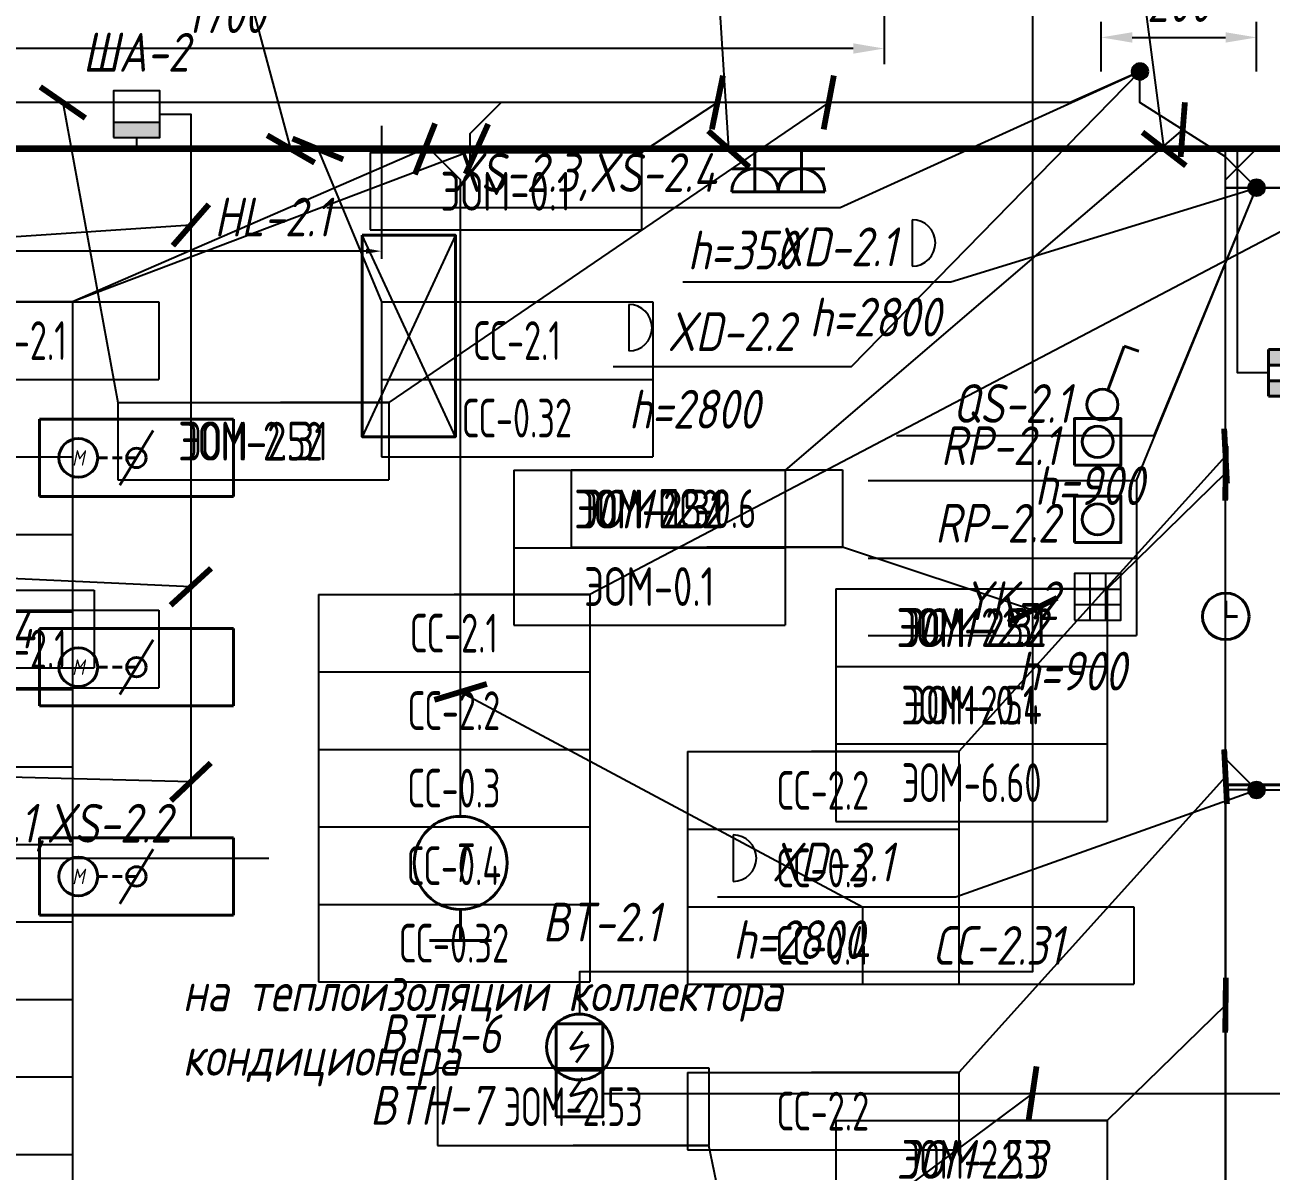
# Model space of a CAD drawing. Header units: millimetres. Extents: x -8189 to 16488, y -6763 to 17206.
# Drawn here: x 5042 to 6650, y 8252 to 9730 of the extents above; entities that cross this region are included whole.
import ezdxf
from ezdxf.enums import TextEntityAlignment as Align

# ---------------------------------------------------------------- set-up
doc = ezdxf.new("R2010")
doc.units = ezdxf.units.MM
doc.linetypes.add('DASHED', pattern=[19.05, 12.7, -6.35])
for name, color, linetype in [('02 Розетки', 7, 'Continuous'), ('03 Стационарное ЭО', 7, 'Continuous'), ('04 Освещение', 7, 'Continuous'), ('05 Слаботочка', 7, 'Continuous'), ('06 Авт-ка климата', 7, 'Continuous'), ('07 Авт-ка общая', 7, 'Continuous'), ('08 Пож. и техн. сигн.', 7, 'Continuous'), ('10 Привязка', 7, 'Continuous'), ('12 Трассы и коробки 220', 7, 'Continuous'), ('13 Трассы и коробки слаботочки', 7, 'Continuous'), ('14 Лотки', 7, 'Continuous')]:
    doc.layers.add(name, color=color, linetype=linetype)
doc.layers.add('11 Привязка размеры', color=7, linetype='Continuous', plot=False)
doc.styles.add('GOST typeA', font='GOST_A.TTF')
doc.styles.get("Standard").update_dxf_attribs({"font": 'arial.ttf'})
doc.styles.add('ГОСТ-ISOCPEUR', font='isocpeui.ttf', dxfattribs={"width": 0.8})
doc.linetypes.add('220V_LINE', pattern='A,0.2,-0.05,["~220V",Standard,S=0.1,R=0,X=0,Y=-0.05],-0.4,0.1', length=0.75)
doc.dimstyles.new('ISO-25', dxfattribs={"dimtxt": 2.5, "dimasz": 2.5, "dimexe": 1.25, "dimexo": 0.625, "dimtad": 1, "dimtxsty": 'Standard', "dimcen": 2.5, "dimadec": 0, "dimazin": 0, "dimtfac": 1, "dimtmove": 0, "dimatfit": 3, "dimfxl": 1, "dimarcsym": 0})

# ---------------------------------------------------------------- blocks, each defined once
blk = doc.blocks.new('*D76')
at = {"layer": '11 Привязка размеры', "color": 0, "lineweight": -2}
for p, q in [((6430.8, 9670.1), (6430.8, 9734)), ((6631.2, 9670.1), (6631.2, 9734)), ((6470.8, 9714), (6591.2, 9714))]:
    blk.add_line(p, q, dxfattribs=at)
at = {"layer": '11 Привязка размеры', "color": 0}
for points in [[(6470.8, 9720.7), (6470.8, 9707.3), (6430.8, 9714)], [(6591.2, 9707.3), (6591.2, 9720.7), (6631.2, 9714)]]:
    blk.add_solid(points, dxfattribs=at)
at = {"layer": 'Defpoints', "color": 0}
for p in [(6631.2, 9714), (6430.8, 9670.1), (6631.2, 9670.1)]:
    blk.add_point(p, dxfattribs=at)
at = {"layer": '11 Привязка размеры', "color": 0, "insert": (6531, 9759), "char_height": 50, "attachment_point": 5, "style": 'ГОСТ-ISOCPEUR'}
blk.add_mtext('200', dxfattribs=at)
blk = doc.blocks.new('*D77')
at = {"layer": '11 Привязка размеры', "color": 0, "lineweight": -2}
for p, q in [((4451.2, 9750.1), (4451.2, 9679.7)), ((6150.8, 9750.1), (6150.8, 9679.7)), ((6110.8, 9699.7), (4491.2, 9699.7))]:
    blk.add_line(p, q, dxfattribs=at)
at = {"layer": '11 Привязка размеры', "color": 0}
for points in [[(4491.2, 9706.4), (4491.2, 9693), (4451.2, 9699.7)], [(6110.8, 9693), (6110.8, 9706.4), (6150.8, 9699.7)]]:
    blk.add_solid(points, dxfattribs=at)
at = {"layer": 'Defpoints', "color": 0}
for p in [(4451.2, 9750.1), (6150.8, 9750.1), (4451.2, 9699.7)]:
    blk.add_point(p, dxfattribs=at)
at = {"layer": '11 Привязка размеры', "color": 0, "insert": (5301, 9744.7), "char_height": 50, "attachment_point": 5, "style": 'ГОСТ-ISOCPEUR'}
blk.add_mtext('1700', dxfattribs=at)
blk = doc.blocks.new('дроссель d100')
at = {"color": 0, "lineweight": -2}
for p, q in [((0, 0), (0, 100)), ((0, 100), (250, 100)), ((250, 100), (250, 0)), ((103.4, 14.7), (146.6, 85.3)), ((250, 0), (0, 0))]:
    blk.add_line(p, q, dxfattribs=at)
at = {"color": 0, "linetype": 'DASHED', "lineweight": -2}
blk.add_line((75, 50), (125, 50), dxfattribs=at)
at = {"color": 0, "lineweight": -2}
for centre, radius in [((50, 50), 25), ((125, 50), 12.5)]:
    blk.add_circle(centre, radius, dxfattribs=at)
at = {"color": 0, "lineweight": -2, "style": 'ГОСТ-ISOCPEUR', "width": 0.8}
blk.add_text('M', height=20, dxfattribs=at).set_placement((50, 50), align=Align.MIDDLE_CENTER)
blk = doc.blocks.new('датчик температуры')
at = {"color": 0, "lineweight": -2}
for p, q in [((0, 2), (0, 0)), ((-2, 0), (2, 0))]:
    blk.add_line(p, q, dxfattribs=at)
blk.add_circle((0, 5), 3, dxfattribs=at)
at = {"color": 0, "lineweight": -2, "style": 'ГОСТ-ISOCPEUR', "width": 0.6}
blk.add_text('T', height=2.5, rotation=360, dxfattribs=at).set_placement((-0.014, 5), align=Align.MIDDLE_CENTER)
blk = doc.blocks.new('дымовой')
at = {"color": 0, "lineweight": -2}
for p, q in [((-1.301, 2.5), (-2.113, 1.354)), ((-2.113, 1.354), (-0.894, 1.646)), ((-0.894, 1.646), (-1.707, 0.5))]:
    blk.add_line(p, q, dxfattribs=at)
blk.add_lwpolyline([(-3, 0), (-3, 3), (0, 3), (0, 0)], close=True, dxfattribs=at)
blk = doc.blocks.new('часы')
at = {"color": 0, "lineweight": -2}
for q in [(9893.498, 982.52), (9894.248, 981.52)]:
    blk.add_line((9893.498, 981.52), q, dxfattribs=at)
blk.add_circle((9893.498, 981.52), 1.5, dxfattribs=at)
blk = doc.blocks.new('геркон')
at = {"lineweight": -2}
for points in [[(3, 2), (3, 3), (0, 3), (0, 2)], [(3, 0), (3, 1), (0, 1), (0, 0)]]:
    blk.add_hatch(color=0, dxfattribs=at).paths.add_polyline_path(points)
at = {"color": 0, "lineweight": -2}
for p, q in [((0, 0), (0, 3)), ((0, 3), (3, 3)), ((3, 3), (3, 0)), ((0, 2), (3, 2)), ((0, 1), (3, 1)), ((3, 0), (0, 0))]:
    blk.add_line(p, q, dxfattribs=at)
blk = doc.blocks.new('шкаф')
blk.add_hatch(color=256).paths.add_polyline_path([(3, 0), (3, 1), (0, 1), (0, 0)])
blk.add_line((0, 1), (3, 1))
blk.add_lwpolyline([(0, 0), (3, 0), (3, 3), (0, 3)], close=True)
blk = doc.blocks.new('кнопка 1')
at = {"color": 0, "lineweight": -2}
for p, q in [((0.346, 0.938), (1.394, 3.777)), ((1.394, 3.777), (2.342, 3.448))]:
    blk.add_line(p, q, dxfattribs=at)
blk.add_circle((0, 0), 1, dxfattribs=at)
blk = doc.blocks.new('розетка скрытая трехполюсная')
at = {"color": 0, "lineweight": -2}
for p, q in [((0, 0), (0, 3)), ((-1.5, 1.5), (1.5, 1.5)), ((-1.5, 0), (1.5, 0))]:
    blk.add_line(p, q, dxfattribs=at)
blk.add_arc((0, 0), 1.5, 0, 180, dxfattribs=at)
blk = doc.blocks.new('*D122')
at = {"layer": '11 Привязка размеры', "color": 0, "lineweight": -2}
for p, q in [((6711.2, 9670.1), (6902.2, 9670.1)), ((6882.2, 9630.1), (6882.2, 9560.1)), ((6631.2, 9520.1), (6902.2, 9520.1))]:
    blk.add_line(p, q, dxfattribs=at)
at = {"layer": '11 Привязка размеры', "color": 0}
for points in [[(6888.9, 9630.1), (6875.5, 9630.1), (6882.2, 9670.1)], [(6875.5, 9560.1), (6888.9, 9560.1), (6882.2, 9520.1)]]:
    blk.add_solid(points, dxfattribs=at)
at = {"layer": 'Defpoints', "color": 0}
for p in [(6711.2, 9670.1), (6631.2, 9520.1), (6882.2, 9520.1)]:
    blk.add_point(p, dxfattribs=at)
at = {"layer": '11 Привязка размеры', "color": 0, "insert": (6837.2, 9601.5), "char_height": 50, "attachment_point": 5, "rotation": 90, "style": 'ГОСТ-ISOCPEUR'}
blk.add_mtext('150', dxfattribs=at)
blk = doc.blocks.new('регулятор')
at = {"color": 0, "lineweight": -2}
blk.add_lwpolyline([(-1.5, -1.5), (-1.5, 1.5), (1.5, 1.5), (1.5, -1.5)], close=True, dxfattribs=at)
blk.add_circle((0, 0), 1, dxfattribs=at)
blk = doc.blocks.new('клавиатура ОС')
at = {"color": 0}
for p, q in [((1, 3), (1, 0)), ((2, 3), (2, 0)), ((0, 2), (3, 2)), ((0, 1), (3, 1))]:
    blk.add_line(p, q, dxfattribs=at)
blk.add_lwpolyline([(0, 0), (3, 0), (3, 3), (0, 3)], close=True, dxfattribs=at)
blk = doc.blocks.new('коробка коммутационная')
at = {"color": 0}
blk.add_line((0, 3), (0, 0), dxfattribs=at)
blk.add_arc((0, 1.5), 1.5, 270, 90, dxfattribs=at)
blk = doc.blocks.new('*T205')
at = {"layer": '02 Розетки', "color": 0, "lineweight": -2}
for p, q in [((0, 0), (350, 0)), ((0, 0), (0, -100)), ((350, 0), (350, -100)), ((0, -100), (350, -100))]:
    blk.add_line(p, q, dxfattribs=at)
at = {"layer": '02 Розетки', "color": 0, "insert": (175, -50), "char_height": 50, "width": 330, "attachment_point": 5, "style": 'ГОСТ-ISOCPEUR'}
blk.add_mtext('{ЭОМ-2.2}', dxfattribs=at)
blk = doc.blocks.new('*T206')
at = {"layer": '02 Розетки', "color": 0, "lineweight": -2}
for p, q in [((0, 0), (350, 0)), ((0, 0), (0, -100)), ((350, 0), (350, -100)), ((0, -100), (350, -100))]:
    blk.add_line(p, q, dxfattribs=at)
at = {"layer": '02 Розетки', "color": 0, "insert": (175, -50), "char_height": 50, "width": 330, "attachment_point": 5, "style": 'ГОСТ-ISOCPEUR'}
blk.add_mtext('{ЭОМ-2.2}', dxfattribs=at)
blk = doc.blocks.new('*T207')
at = {"layer": '02 Розетки', "color": 0, "lineweight": -2}
for p, q in [((0, 0), (350, 0)), ((0, 0), (0, -100)), ((350, 0), (350, -100)), ((0, -100), (350, -100))]:
    blk.add_line(p, q, dxfattribs=at)
at = {"layer": '02 Розетки', "color": 0, "insert": (175, -50), "char_height": 50, "width": 330, "attachment_point": 5, "style": 'ГОСТ-ISOCPEUR'}
blk.add_mtext('{ЭОМ-2.3}', dxfattribs=at)
blk = doc.blocks.new('*T209')
at = {"layer": '02 Розетки', "color": 0, "lineweight": -2}
for p, q in [((0, 0), (350, 0)), ((0, 0), (0, -100)), ((350, 0), (350, -100)), ((0, -100), (350, -100))]:
    blk.add_line(p, q, dxfattribs=at)
at = {"layer": '02 Розетки', "color": 0, "insert": (175, -50), "char_height": 50, "width": 330, "attachment_point": 5, "style": 'ГОСТ-ISOCPEUR'}
blk.add_mtext('{ЭОМ-2.4}', dxfattribs=at)
blk = doc.blocks.new('*T273')
at = {"layer": '03 Стационарное ЭО', "color": 0, "lineweight": -2}
for p, q in [((0, 0), (350, 0)), ((0, 0), (0, -200)), ((350, 0), (350, -200)), ((0, -100), (350, -100)), ((0, -200), (350, -200))]:
    blk.add_line(p, q, dxfattribs=at)
at = {"layer": '03 Стационарное ЭО', "color": 0, "char_height": 50, "width": 330, "attachment_point": 5, "style": 'GOST typeA'}
for s, insert in [('{\\W0.9;ЭОМ-2.31}', (175, -50)), ('{\\W0.9;ЭОМ-0.1}', (175, -150))]:
    blk.add_mtext(s, dxfattribs=dict(at, insert=insert))
blk = doc.blocks.new('*T274')
at = {"layer": '03 Стационарное ЭО', "color": 0, "lineweight": -2}
for p, q in [((0, 0), (350, 0)), ((0, 0), (0, -200)), ((350, 0), (350, -200)), ((0, -100), (350, -100)), ((0, -200), (350, -200))]:
    blk.add_line(p, q, dxfattribs=at)
at = {"layer": '03 Стационарное ЭО', "color": 0, "char_height": 50, "width": 330, "attachment_point": 5, "style": 'GOST typeA'}
for s, insert in [('{\\W0.9;ЭОМ-2.31}', (175, -50)), ('{\\W0.9;ЭОМ-0.1}', (175, -150))]:
    blk.add_mtext(s, dxfattribs=dict(at, insert=insert))
blk = doc.blocks.new('*T276')
at = {"layer": '03 Стационарное ЭО', "color": 0, "lineweight": -2}
for p, q in [((0, 0), (350, 0)), ((0, 0), (0, -100)), ((350, 0), (350, -100)), ((0, -100), (350, -100))]:
    blk.add_line(p, q, dxfattribs=at)
at = {"layer": '03 Стационарное ЭО', "color": 0, "insert": (175, -50), "char_height": 50, "width": 330, "attachment_point": 5, "style": 'GOST typeA'}
blk.add_mtext('{\\W0.9;ЭОМ-2.31}', dxfattribs=at)
blk = doc.blocks.new('*T339')
at = {"layer": '04 Освещение', "color": 0, "lineweight": -2}
for p, q in [((0, 0), (350, 0)), ((0, 0), (0, -300)), ((350, 0), (350, -300)), ((0, -100), (350, -100)), ((0, -200), (350, -200)), ((0, -300), (350, -300))]:
    blk.add_line(p, q, dxfattribs=at)
at = {"layer": '04 Освещение', "color": 0, "char_height": 50, "width": 330, "attachment_point": 5, "style": 'GOST typeA'}
for s, insert in [('{\\W0.8;ЭОМ-2.52}', (175, -50)), ('{\\W0.8;ЭОМ-2.54}', (175, -150)), ('{\\W0.8;ЭОМ-6.60}', (175, -250))]:
    blk.add_mtext(s, dxfattribs=dict(at, insert=insert))
blk = doc.blocks.new('*T340')
at = {"layer": '04 Освещение', "color": 0, "lineweight": -2}
for p, q in [((0, 0), (350, 0)), ((0, 0), (0, -100)), ((350, 0), (350, -100)), ((0, -100), (350, -100))]:
    blk.add_line(p, q, dxfattribs=at)
at = {"layer": '04 Освещение', "color": 0, "insert": (175, -50), "char_height": 50, "width": 330, "attachment_point": 5, "style": 'GOST typeA'}
blk.add_mtext('{\\W0.8;ЭОМ-2.52}', dxfattribs=at)
blk = doc.blocks.new('*T341')
at = {"layer": '04 Освещение', "color": 0, "lineweight": -2}
for p, q in [((0, 0), (350, 0)), ((0, 0), (0, -200)), ((350, 0), (350, -200)), ((0, -100), (350, -100)), ((0, -200), (350, -200))]:
    blk.add_line(p, q, dxfattribs=at)
at = {"layer": '04 Освещение', "color": 0, "char_height": 50, "width": 330, "attachment_point": 5, "style": 'GOST typeA'}
for s, insert in [('{\\W0.8;ЭОМ-2.53}', (175, -50)), ('{\\W0.8;ЭОМ-6.59}', (175, -150))]:
    blk.add_mtext(s, dxfattribs=dict(at, insert=insert))
blk = doc.blocks.new('*T342')
at = {"layer": '04 Освещение', "color": 0, "lineweight": -2}
for p, q in [((0, 0), (350, 0)), ((0, 0), (0, -100)), ((350, 0), (350, -100)), ((0, -100), (350, -100))]:
    blk.add_line(p, q, dxfattribs=at)
at = {"layer": '04 Освещение', "color": 0, "insert": (175, -50), "char_height": 50, "width": 330, "attachment_point": 5, "style": 'GOST typeA'}
blk.add_mtext('{\\W0.8;ЭОМ-2.52}', dxfattribs=at)
blk = doc.blocks.new('*T394')
at = {"layer": '04 Освещение', "color": 0, "lineweight": -2}
for p, q in [((0, 0), (350, 0)), ((0, 0), (0, -100)), ((350, 0), (350, -100)), ((0, -100), (350, -100))]:
    blk.add_line(p, q, dxfattribs=at)
at = {"layer": '04 Освещение', "color": 0, "insert": (175, -50), "char_height": 50, "width": 330, "attachment_point": 5, "style": 'GOST typeA'}
blk.add_mtext('{\\W0.8;ЭОМ-2.53}', dxfattribs=at)
blk = doc.blocks.new('*T457')
at = {"layer": '07 Авт-ка общая', "color": 0, "lineweight": -2}
for p, q in [((0, 0), (350, 0)), ((0, 0), (0, -1200)), ((350, 0), (350, -1200)), ((0, -100), (350, -100)), ((0, -200), (350, -200)), ((0, -300), (350, -300)), ((0, -400), (350, -400)), ((0, -500), (350, -500)), ((0, -600), (350, -600)), ((0, -700), (350, -700)), ((0, -800), (350, -800)), ((0, -900), (350, -900)), ((0, -1000), (350, -1000)), ((0, -1100), (350, -1100)), ((0, -1200), (350, -1200))]:
    blk.add_line(p, q, dxfattribs=at)
at = {"layer": '07 Авт-ка общая', "color": 0, "char_height": 50, "width": 330, "attachment_point": 5, "style": 'GOST typeA'}
for s, insert in [('{\\W0.8;СС-1.41}', (175, -50)), ('{\\W0.8;СС-1.42}', (175, -150)), ('{\\W0.8;СС-1.43}', (175, -250)), ('{\\W0.8;СС-3.41}', (175, -350)), ('{\\W0.8;СС-3.42}', (175, -450)), ('{\\W0.8;СС-3.43}', (175, -550)), ('{\\W0.8;СС-3.44}', (175, -650)), ('{\\W0.8;СС-3.45}', (175, -750)), ('{\\W0.8;СС-3.46}', (175, -850)), ('{\\W0.8;СС-3.47}', (175, -950)), ('{\\W0.8;СС-3.48}', (175, -1050)), ('{\\W0.8;СС-3.49}', (175, -1150))]:
    blk.add_mtext(s, dxfattribs=dict(at, insert=insert))
blk = doc.blocks.new('*T516')
at = {"layer": '03 Стационарное ЭО', "color": 0, "lineweight": -2}
for p, q in [((0, 0), (350, 0)), ((0, 0), (0, -100)), ((350, 0), (350, -100)), ((0, -100), (350, -100))]:
    blk.add_line(p, q, dxfattribs=at)
at = {"layer": '03 Стационарное ЭО', "color": 0, "insert": (175, -50), "char_height": 50, "width": 330, "attachment_point": 5, "style": 'GOST typeA'}
blk.add_mtext('{\\W0.9;ЭОМ-0.1}', dxfattribs=at)
blk = doc.blocks.new('*T533')
at = {"layer": '06 Авт-ка климата', "color": 0, "lineweight": -2}
for p, q in [((0, 0), (350, 0)), ((0, 0), (0, -100)), ((350, 0), (350, -100)), ((0, -100), (350, -100))]:
    blk.add_line(p, q, dxfattribs=at)
at = {"layer": '06 Авт-ка климата', "color": 0, "insert": (175, -50), "char_height": 50, "width": 330, "attachment_point": 5, "style": 'ГОСТ-ISOCPEUR'}
blk.add_mtext('{СС-2.31}', dxfattribs=at)
blk = doc.blocks.new('*T632')
at = {"layer": '05 Слаботочка', "color": 0, "lineweight": -2}
for p, q in [((0, 0), (350, 0)), ((0, 0), (0, -100)), ((350, 0), (350, -100)), ((0, -100), (350, -100))]:
    blk.add_line(p, q, dxfattribs=at)
at = {"layer": '05 Слаботочка', "color": 0, "insert": (175, -50), "char_height": 50, "width": 330, "attachment_point": 5, "style": 'GOST typeA'}
blk.add_mtext('{\\W0.8;СС-2.1}', dxfattribs=at)
blk = doc.blocks.new('*T633')
at = {"layer": '05 Слаботочка', "color": 0, "lineweight": -2}
for p, q in [((0, 0), (350, 0)), ((0, 0), (0, -100)), ((350, 0), (350, -100)), ((0, -100), (350, -100))]:
    blk.add_line(p, q, dxfattribs=at)
at = {"layer": '05 Слаботочка', "color": 0, "insert": (175, -50), "char_height": 50, "width": 330, "attachment_point": 5, "style": 'GOST typeA'}
blk.add_mtext('{\\W0.8;СС-2.1}', dxfattribs=at)
blk = doc.blocks.new('*T634')
at = {"layer": '05 Слаботочка', "color": 0, "lineweight": -2}
for p, q in [((0, 0), (350, 0)), ((0, 0), (0, -200)), ((350, 0), (350, -200)), ((0, -100), (350, -100)), ((0, -200), (350, -200))]:
    blk.add_line(p, q, dxfattribs=at)
at = {"layer": '05 Слаботочка', "color": 0, "char_height": 50, "width": 330, "attachment_point": 5, "style": 'GOST typeA'}
for s, insert in [('{\\W0.8;СС-2.1}', (175, -50)), ('{\\W0.8;СС-0.32}', (175, -150))]:
    blk.add_mtext(s, dxfattribs=dict(at, insert=insert))
blk = doc.blocks.new('*T635')
at = {"layer": '05 Слаботочка', "color": 0, "lineweight": -2}
for p, q in [((0, 0), (350, 0)), ((0, 0), (0, -500)), ((350, 0), (350, -500)), ((0, -100), (350, -100)), ((0, -200), (350, -200)), ((0, -300), (350, -300)), ((0, -400), (350, -400)), ((0, -500), (350, -500))]:
    blk.add_line(p, q, dxfattribs=at)
at = {"layer": '05 Слаботочка', "color": 0, "char_height": 50, "width": 330, "attachment_point": 5, "style": 'GOST typeA'}
for s, insert in [('{\\W0.8;СС-2.1}', (175, -50)), ('{\\W0.8;СС-2.2}', (175, -150)), ('{\\W0.8;СС-0.3}', (175, -250)), ('{\\W0.8;СС-0.4}', (175, -350)), ('{\\W0.8;СС-0.32}', (175, -450))]:
    blk.add_mtext(s, dxfattribs=dict(at, insert=insert))
blk = doc.blocks.new('*T640')
at = {"layer": '05 Слаботочка', "color": 0, "lineweight": -2}
for p, q in [((0, 0), (350, 0)), ((0, 0), (0, -100)), ((350, 0), (350, -100)), ((0, -100), (350, -100))]:
    blk.add_line(p, q, dxfattribs=at)
at = {"layer": '05 Слаботочка', "color": 0, "insert": (175, -50), "char_height": 50, "width": 330, "attachment_point": 5, "style": 'GOST typeA'}
blk.add_mtext('{\\W0.8;СС-2.2}', dxfattribs=at)
blk = doc.blocks.new('*T641')
at = {"layer": '05 Слаботочка', "color": 0, "lineweight": -2}
for p, q in [((0, 0), (350, 0)), ((0, 0), (0, -300)), ((350, 0), (350, -300)), ((0, -100), (350, -100)), ((0, -200), (350, -200)), ((0, -300), (350, -300))]:
    blk.add_line(p, q, dxfattribs=at)
at = {"layer": '05 Слаботочка', "color": 0, "char_height": 50, "width": 330, "attachment_point": 5, "style": 'GOST typeA'}
for s, insert in [('{\\W0.8;СС-2.2}', (175, -50)), ('{\\W0.8;СС-0.3}', (175, -150)), ('{\\W0.8;СС-0.4}', (175, -250))]:
    blk.add_mtext(s, dxfattribs=dict(at, insert=insert))
blk = doc.blocks.new('*T712')
at = {"layer": '08 Пож. и техн. сигн.', "color": 0, "lineweight": -2}
for p, q in [((0, 0), (350, 0)), ((0, 0), (0, -900)), ((350, 0), (350, -900)), ((0, -100), (350, -100)), ((0, -200), (350, -200)), ((0, -300), (350, -300)), ((0, -400), (350, -400)), ((0, -500), (350, -500)), ((0, -600), (350, -600)), ((0, -700), (350, -700)), ((0, -800), (350, -800)), ((0, -900), (350, -900))]:
    blk.add_line(p, q, dxfattribs=at)
at = {"layer": '08 Пож. и техн. сигн.', "color": 0, "char_height": 50, "width": 330, "attachment_point": 5, "style": 'GOST typeA'}
for s, insert in [('{\\W0.8;ТС-1.1}', (175, -50)), ('{\\W0.8;ТС-1.2}', (175, -150)), ('{\\W0.8;ТС-1.4}', (175, -250)), ('{\\W0.8;ТС-1.6}', (175, -350)), ('{\\W0.8;ТС-2.1}', (175, -450)), ('{\\W0.8;ТС-3.1}', (175, -550)), ('{\\W0.8;ТС-3.3}', (175, -650)), ('{\\W0.8;ТС-3.4}', (175, -750)), ('{\\W0.8;ТС-9.1}', (175, -850))]:
    blk.add_mtext(s, dxfattribs=dict(at, insert=insert))
blk = doc.blocks.new('*T754')
at = {"layer": '08 Пож. и техн. сигн.', "color": 0, "lineweight": -2}
for p, q in [((0, 0), (350, 0)), ((0, 0), (0, -100)), ((350, 0), (350, -100)), ((0, -100), (350, -100))]:
    blk.add_line(p, q, dxfattribs=at)
at = {"layer": '08 Пож. и техн. сигн.', "color": 0, "insert": (175, -50), "char_height": 50, "width": 330, "attachment_point": 5, "style": 'GOST typeA'}
blk.add_mtext('{\\W0.8;ПС-0.6}', dxfattribs=at)
blk = doc.blocks.new('*D820')
at = {"layer": '14 Лотки', "color": 0, "lineweight": -2}
for p, q in [((4451.2, 9600.1), (4451.2, 9428.3)), ((5502.4, 9600.1), (5502.4, 9428.3)), ((5482.4, 9438.3), (4471.2, 9438.3))]:
    blk.add_line(p, q, dxfattribs=at)
at = {"layer": '14 Лотки', "color": 0}
for points in [[(4471.2, 9441.7), (4471.2, 9435), (4451.2, 9438.3)], [(5482.4, 9435), (5482.4, 9441.7), (5502.4, 9438.3)]]:
    blk.add_solid(points, dxfattribs=at)
at = {"layer": 'Defpoints', "color": 0}
for p in [(4451.2, 9600.1), (5502.4, 9600.1), (4451.2, 9438.3)]:
    blk.add_point(p, dxfattribs=at)
at = {"layer": '14 Лотки', "color": 0, "insert": (4976.8, 9470.8), "char_height": 25, "attachment_point": 5}
blk.add_mtext('1051', dxfattribs=at)

msp = doc.modelspace()

# ---------------------------------------------------------------- hatches: boundary and pattern name
at = {"layer": '10 Привязка'}
msp.add_hatch(color=256, dxfattribs=at).paths.add_polyline_path([(6621.2, 9520.1, 1), (6641.2, 9520.1, 1)])
at = {"layer": '12 Трассы и коробки 220'}
for points in [[(6470.8, 9670.1, 1), (6490.8, 9670.1, 1)], [(6621.2, 8743.2, 1), (6641.2, 8743.2, 1)]]:
    msp.add_hatch(color=256, dxfattribs=at).paths.add_polyline_path(points)

# ---------------------------------------------------------------- linework, layer by layer
at = {"layer": '02 Розетки'}
for p, q in [((6094.1, 9494.7), (6480.8, 9670.1)), ((5431.7, 9494.7), (6094.1, 9494.7)), ((4742.2, 8655.3), (5356.9, 8655.3))]:
    msp.add_line(p, q, dxfattribs=at)
at = {"layer": '04 Освещение'}
for p, q in [((6499.3, 9200.3), (6631.2, 9520.1)), ((6166.5, 9200.3), (6499.3, 9200.3))]:
    msp.add_line(p, q, dxfattribs=at)
at = {"layer": '04 Освещение', "linetype": '220V_LINE', "ltscale": 200}
msp.add_line((6711.2, 9520.1), (6631.2, 9520.1), dxfattribs=at)
at = {"layer": '04 Освещение', "color": 3}
for p, q in [((5597.6, 9198.9), (5477.6, 9458.9)), ((5597.6, 9458.9), (5477.6, 9198.9))]:
    msp.add_line(p, q, dxfattribs=at)
at = {"layer": '04 Освещение', "linetype": '220V_LINE', "ltscale": 200, "flags": 128}
msp.add_lwpolyline([(5616.6, 9554.3), (5616.6, 9590.1), (5656.6, 9630.1)], dxfattribs=at)
at = {"layer": '04 Освещение', "color": 3, "lineweight": 40}
msp.add_lwpolyline([(5477.6, 9458.9), (5597.6, 9458.9), (5597.6, 9198.9), (5477.6, 9198.9)], close=True, dxfattribs=at)
at = {"layer": '05 Слаботочка'}
msp.add_line((5186.4, 9584.9), (5186.4, 9570.1), dxfattribs=at)
msp.add_lwpolyline([(6631.2, 7990.4), (6591.2, 7990.4), (6591.2, 9530.1), (6631.2, 9570.1)], dxfattribs=at)
at = {"layer": '06 Авт-ка климата'}
for p, q in [((6476.2, 9142.3), (6631.2, 9520.1)), ((6130.1, 9142.3), (6476.2, 9142.3)), ((6476.2, 9142.3), (6476.2, 8942.3)), ((6130.1, 9042.3), (6476.2, 9042.3)), ((6130.1, 8942.3), (6476.2, 8942.3))]:
    msp.add_line(p, q, dxfattribs=at)
for points in [[(5216.4, 9614.9), (5256.4, 9614.9), (5256.4, 9329), (5256.4, 8681.6)], [(5604.4, 8709.1), (5604.4, 9530.1), (5564.4, 9570.1)], [(6631.2, 9520.1), (6591.2, 9520.1), (6591.2, 9570.1)]]:
    msp.add_lwpolyline(points, dxfattribs=at)
at = {"layer": '06 Авт-ка климата', "linetype": 'DASHED', "lineweight": 40, "ltscale": 10}
msp.add_lwpolyline([(13128.5, 8749.7), (7674.7, 8749.7), (6536.9, 8749.7)], dxfattribs=at)
at = {"layer": '07 Авт-ка общая'}
msp.add_line((5186.4, 9584.9), (5186.4, 9570.1), dxfattribs=at)
at = {"layer": '08 Пож. и техн. сигн.', "color": 1}
msp.add_line((6342.2, 9960.3), (6342.2, 9570.1), dxfattribs=at)
for points in [[(6342.2, 9570.1), (6342.2, 8508.5), (5757.8, 8508.5), (5757.8, 8454)], [(5787.8, 8351.6), (7007.4, 8351.6)]]:
    msp.add_lwpolyline(points, dxfattribs=at)
at = {"layer": '08 Пож. и техн. сигн.'}
msp.add_lwpolyline([(6646.5, 9281.2), (6606.5, 9281.2), (6606.5, 9570.1)], dxfattribs=at)
at = {"layer": '08 Пож. и техн. сигн.', "color": 1, "lineweight": 40}
msp.add_circle((5757.8, 8411.6), 42.4, dxfattribs=at)
at = {"layer": '10 Привязка', "lineweight": 40}
msp.add_circle((6631.2, 9520.1), 10, dxfattribs=at)
at = {"layer": '12 Трассы и коробки 220'}
for p, q in [((6108.7, 9289.5), (6480.8, 9670.1)), ((5801.3, 9289.5), (6108.7, 9289.5)), ((6243.3, 8605.2), (6631.2, 8743.2)), ((5935.9, 8605.2), (6243.3, 8605.2))]:
    msp.add_line(p, q, dxfattribs=at)
at = {"layer": '12 Трассы и коробки 220', "linetype": '220V_LINE', "ltscale": 200, "flags": 128}
for points in [[(6480.8, 9670.1), (6390.8, 9630.1), (4491.2, 9630.1), (4491.2, 9479.4), (4527.2, 9479.4)], [(6631.2, 9520.1), (6591.2, 9560.1), (6591.2, 9560.1), (6480.8, 9630.1), (6480.8, 9670.1)], [(6631.2, 8743.2), (6591.2, 8783.2), (6591.2, 9520.1), (6631.2, 9520.1)], [(6631.2, 8743.2), (6591.2, 8743.2), (6591.2, 7990.4), (6631.2, 7990.4)], [(6631.2, 8743.2), (7627.9, 8743.2), (7683.6, 8687.4)]]:
    msp.add_lwpolyline(points, dxfattribs=at)
at = {"layer": '12 Трассы и коробки 220', "lineweight": 40}
for centre in [(6480.8, 9670.1), (6631.2, 8743.2)]:
    msp.add_circle(centre, 10, dxfattribs=at)
at = {"layer": '13 Трассы и коробки слаботочки'}
for p, q in [((6236.9, 9398.9), (6631.2, 9520.1)), ((5890.9, 9398.9), (6236.9, 9398.9))]:
    msp.add_line(p, q, dxfattribs=at)
at = {"layer": '13 Трассы и коробки слаботочки', "lineweight": 100}
msp.add_lwpolyline([(13150.1, 8746.4), (13150.1, 9484.9), (12598.5, 10036.5), (9337.6, 10036.5), (8871.2, 9570.1), (4491.2, 9570.1)], dxfattribs=at)

# ---------------------------------------------------------------- block references
at = {"lineweight": 40, "xscale": 20, "yscale": 20, "zscale": 20}
msp.add_blockref('шкаф', (5156.4, 9584.9), dxfattribs=at)
for name, p in [('*T516', (5487.7, 9565.6)), ('*T457', (4753.8, 9372.9)), ('*T712', (4753.8, 9372.9)), ('*T633', (4864.9, 9372.9)), ('*T634', (5502.4, 9372.9)), ('*T276', (5162, 9243.2)), ('*T342', (5162, 9243.2)), ('*T206', (5672.9, 9155.6)), ('*T274', (5672.9, 9155.6)), ('*T340', (5672.9, 9155.6)), ('*T754', (5747.2, 9156.2)), ('*T205', (6088.6, 9002.6)), ('*T273', (6088.6, 9002.6)), ('*T339', (6088.6, 9002.6)), ('*T209', (4781.8, 9000.9)), ('*T635', (5421.2, 8995.5)), ('*T632', (4864.9, 8975.1)), ('*T641', (5897.1, 8792.6)), ('*T533', (6122.9, 8592.6)), ('*T394', (5574.6, 8384.6)), ('*T640', (5897.1, 8378.8)), ('*T207', (6088.6, 8316.6)), ('*T341', (6088.6, 8316.6))]:
    msp.add_blockref(name, p)
at = {"layer": '02 Розетки', "color": 1, "lineweight": 40, "xscale": 20, "yscale": 20, "zscale": 20}
for p in [(5984.1, 9514.7), (6044.1, 9514.7)]:
    msp.add_blockref('розетка скрытая трехполюсная', p, dxfattribs=at)
at = {"layer": '04 Освещение', "color": 3, "lineweight": 40, "xscale": 20, "yscale": 20, "zscale": 20}
msp.add_blockref('кнопка 1', (6432.4, 9240.3), dxfattribs=at)
at = {"layer": '05 Слаботочка', "color": 5, "lineweight": 40, "xscale": 20, "yscale": 20, "zscale": 20}
msp.add_blockref('часы', (-191278.5, -10663.3), dxfattribs=at)
at = {"layer": '06 Авт-ка климата', "lineweight": 40, "rotation": 360}
for p in [(5061.2, 9121.6), (5061.2, 8851.6), (5061.2, 8581.6)]:
    msp.add_blockref('дроссель d100', p, dxfattribs=at)
at = {"layer": '06 Авт-ка климата', "lineweight": 40, "xscale": 20, "yscale": 20, "zscale": 20}
for name, p in [('регулятор', (6426.2, 9192.3)), ('регулятор', (6426.2, 9092.3)), ('датчик температуры', (5604.4, 8549.1))]:
    msp.add_blockref(name, p, dxfattribs=at)
at = {"layer": '06 Авт-ка климата', "xscale": 20, "yscale": 20, "zscale": 20}
msp.add_blockref('клавиатура ОС', (6396.2, 8962.3), dxfattribs=at)
at = {"layer": '08 Пож. и техн. сигн.', "lineweight": 40, "xscale": 20, "yscale": 20, "zscale": 20}
msp.add_blockref('геркон', (6646.5, 9251.2), dxfattribs=at)
at = {"layer": '08 Пож. и техн. сигн.', "color": 1, "lineweight": 40, "xscale": 20, "yscale": 20, "zscale": 20}
for p in [(5787.8, 8381.6), (5787.8, 8321.6)]:
    msp.add_blockref('дымовой', p, dxfattribs=at)
at = {"layer": '12 Трассы и коробки 220', "xscale": 20, "yscale": 20, "zscale": 20}
for p in [(5821.3, 9309.5), (5955.9, 8625.2)]:
    msp.add_blockref('коробка коммутационная', p, dxfattribs=at)
at = {"layer": '13 Трассы и коробки слаботочки', "xscale": 20, "yscale": 20, "zscale": 20}
msp.add_blockref('коробка коммутационная', (6186.9, 9418.9), dxfattribs=at)

# ---------------------------------------------------------------- texts
at = {"linetype": 'Continuous', "style": 'ГОСТ-ISOCPEUR', "width": 0.8}
msp.add_text('ША-2', height=50, dxfattribs=at).set_placement((5117.2, 9669.8))
at = {"layer": '02 Розетки', "linetype": 'Continuous', "style": 'ГОСТ-ISOCPEUR', "width": 0.8}
msp.add_text('XS-2.3,XS-2.4', height=50, dxfattribs=at).set_placement((5934.1, 9514.7), align=Align.RIGHT)
for s, p in [('h=350', (5897.3, 9414.7)), ('XS-2.1,XS-2.2', (4902.2, 8675.3))]:
    msp.add_text(s, height=50, dxfattribs=at).set_placement(p)
at = {"layer": '04 Освещение', "linetype": 'Continuous', "style": 'ГОСТ-ISOCPEUR', "width": 0.8}
for s, p in [('HL-2.1', (5436.8, 9457.3)), ('QS-2.1', (6392, 9216.8)), ('h=900', (6486, 9110.8))]:
    msp.add_text(s, height=50, dxfattribs=at).set_placement(p, align=Align.RIGHT)
at = {"layer": '06 Авт-ка климата', "linetype": 'Continuous', "style": 'ГОСТ-ISOCPEUR', "width": 0.8}
for s, p in [('RP-2.1', (6376.2, 9162.3)), ('RP-2.2', (6376.2, 9062.3)), ('YK-2', (6376.2, 8962.3)), ('h=900', (6462.9, 8871.5))]:
    msp.add_text(s, height=50, dxfattribs=at).set_placement(p, align=Align.RIGHT)
msp.add_text('BT-2.1', height=50, dxfattribs=at).set_placement((5710.4, 8547.7))
at = {"layer": '06 Авт-ка климата', "insert": (5245.8, 8507.8), "char_height": 50, "width": 905.919, "attachment_point": 1, "style": 'ГОСТ-ISOCPEUR'}
msp.add_mtext('{на теплоизоляции коллектора кондиционера}', dxfattribs=at)
at = {"layer": '08 Пож. и техн. сигн.', "linetype": 'Continuous', "style": 'ГОСТ-ISOCPEUR', "width": 0.8}
for s, p in [('BTH-6', (5656.2, 8403.6)), ('BTH-7', (5643, 8311.3))]:
    msp.add_text(s, height=50, dxfattribs=at).set_placement(p, align=Align.RIGHT)
at = {"layer": '12 Трассы и коробки 220', "linetype": 'Continuous', "style": 'ГОСТ-ISOCPEUR', "width": 0.8}
for s, p in [('XD-2.2', (5871.3, 9309.5)), ('h=2800', (5821.3, 9209.4)), ('XD-2.1', (6005.9, 8625.2)), ('h=2800', (5955.9, 8525.1))]:
    msp.add_text(s, height=50, dxfattribs=at).set_placement(p)
at = {"layer": '13 Трассы и коробки слаботочки', "linetype": 'Continuous', "style": 'ГОСТ-ISOCPEUR', "width": 0.8}
for s, p in [('XD-2.1', (6166.9, 9418.9)), ('h=2800', (6223.6, 9328.2))]:
    msp.add_text(s, height=50, dxfattribs=at).set_placement(p, align=Align.RIGHT)

# ---------------------------------------------------------------- dimensions: what is measured, and where the dimension line sits
at = {"layer": '11 Привязка размеры'}
for base, p1, p2, picture, middle in [((6631.2, 9714), (6430.8, 9670.1), (6631.2, 9670.1), '*D76', (6531, 9714)), ((4451.2, 9699.7), (6150.8, 9750.1), (4451.2, 9750.1), '*D77', (5301, 9699.7))]:
    dim = msp.add_linear_dim(base=base, p1=p1, p2=p2, dimstyle='ISO-25', override={"dimtxt": 50, "dimasz": 40, "dimexe": 20, "dimexo": 0, "dimgap": 20, "dimdec": 0, "dimtxsty": 'ГОСТ-ISOCPEUR'}, dxfattribs=at)
    dim.commit()
    dim.dimension.update_dxf_attribs({"geometry": picture, "text_midpoint": middle, "dimtype": 160})
dim = msp.add_linear_dim(base=(6882.2, 9520.1), p1=(6711.2, 9670.1), p2=(6631.2, 9520.1), angle=90, dimstyle='ISO-25', override={"dimtxt": 50, "dimasz": 40, "dimexe": 20, "dimexo": 0, "dimgap": 20, "dimdec": 0, "dimtxsty": 'ГОСТ-ISOCPEUR'}, dxfattribs=at)
dim.commit()
dim.dimension.update_dxf_attribs({"geometry": '*D122', "text_midpoint": (6882.2, 9601.5), "dimtype": 160})
at = {"layer": '14 Лотки'}
dim = msp.add_linear_dim(base=(4451.2, 9438.3), p1=(5502.4, 9600.1), p2=(4451.2, 9600.1), dimstyle='ISO-25', override={"dimtxt": 25, "dimasz": 20, "dimexe": 10, "dimexo": 0, "dimgap": 20, "dimdec": 0}, dxfattribs=at)
dim.commit()
dim.dimension.update_dxf_attribs({"geometry": '*D820', "text_midpoint": (4976.8, 9470.8)})

# ---------------------------------------------------------------- leaders
at = {"layer": '02 Розетки'}
for points in [[(6536, 9595.1), (6022.9, 9155.6), (5847.9, 9155.6)], [(6591.2, 9151.7), (6438.6, 9002.6), (6298.5, 9002.6)], [(6591.2, 8465.6), (6438.6, 8316.6), (6298.5, 8316.6)]]:
    msp.add_leader(points, dimstyle='ISO-25', override={"dimasz": 50, "dimgap": 1, "dimtad": 0, "dimldrblk": 'ArchTick'}, dxfattribs=at)
at = {"layer": '03 Стационарное ЭО'}
for points in [[(5935.7, 9630.1), (5837.7, 9565.6), (5662.7, 9565.6)], [(5091.2, 9630.1), (5162, 9243.2), (5371.9, 9243.2)], [(6536, 9595.1), (6022.9, 9155.6), (5847.9, 9155.6)], [(6591.2, 9151.7), (6438.6, 9002.6), (6298.5, 9002.6)]]:
    msp.add_leader(points, dimstyle='ISO-25', override={"dimasz": 50, "dimgap": 1, "dimtad": 0, "dimldrblk": 'ArchTick'}, dxfattribs=at)
at = {"layer": '04 Освещение'}
for points in [[(6079.3, 9630.1), (5512, 9243.2), (5371.9, 9243.2)], [(6536, 9595.1), (6022.9, 9155.6), (5847.9, 9155.6)], [(6591.2, 9151.7), (6438.6, 9002.6), (6298.5, 9002.6)], [(6591.2, 8465.6), (6438.6, 8316.6), (6298.5, 8316.6)], [(5997.6, 7928.7), (5924.6, 8284.6), (5749.6, 8284.6)]]:
    msp.add_leader(points, dimstyle='ISO-25', override={"dimasz": 50, "dimgap": 1, "dimtad": 0, "dimldrblk": 'ArchTick'}, dxfattribs=at)
at = {"layer": '05 Слаботочка'}
for points in [[(6864.9, 9570.1), (5771.2, 8995.5), (5596.2, 8995.5)], [(5420.2, 9570.1), (5502.4, 9372.9), (5662.2, 9372.9)], [(6591.2, 9174), (6247.1, 8792.6), (6057, 8792.6)], [(6591.2, 8760.2), (6247.1, 8378.8), (6057, 8378.8)]]:
    msp.add_leader(points, dimstyle='ISO-25', override={"dimasz": 50, "dimgap": 1, "dimtad": 0, "dimldrblk": 'ArchTick'}, dxfattribs=at)
at = {"layer": '06 Авт-ка климата'}
for points in [[(5950.3, 9570.1), (5832.9, 11434.7), (5657.9, 11434.7)], [(6864.9, 9570.1), (6363.5, 10592.9), (6188.5, 10592.9)], [(5385.4, 9570.1), (5320.3, 9813.4), (5145.3, 9813.4)], [(5256.4, 9472), (3801.2, 9372.9), (3626.2, 9372.9)], [(5256.4, 9005.3), (3397.3, 9089.5), (3222.3, 9089.5)], [(5604.4, 8869.7), (6122.9, 8592.6), (6297.9, 8592.6)], [(5256.4, 8753.7), (3801.2, 8791.6), (3626.2, 8791.6)]]:
    msp.add_leader(points, dimstyle='ISO-25', override={"dimasz": 50, "dimgap": 1, "dimtad": 0, "dimldrblk": 'ArchTick'}, dxfattribs=at)
at = {"layer": '07 Авт-ка общая'}
msp.add_leader([(5558.4, 9570.1), (5103.8, 9372.9), (4753.8, 9372.9)], dimstyle='ISO-25', override={"dimasz": 50, "dimgap": 1, "dimtad": 0, "dimldrblk": 'ArchTick'}, dxfattribs=at)
at = {"layer": '08 Пож. и техн. сигн.'}
for points in [[(6512, 9570.1), (6417.5, 10297.6), (6242.5, 10297.6)], [(5625.4, 9570.1), (5103.8, 9372.9), (4928.8, 9372.9)], [(6342.2, 8975.1), (6097.2, 9056.2), (5922.2, 9056.2)], [(6342.2, 8351.6), (6097.2, 8169.4), (5922.2, 8169.4)]]:
    msp.add_leader(points, dimstyle='ISO-25', override={"dimasz": 50, "dimgap": 1, "dimtad": 0, "dimldrblk": 'ArchTick'}, dxfattribs=at)

doc.saveas('drawing.dxf')
